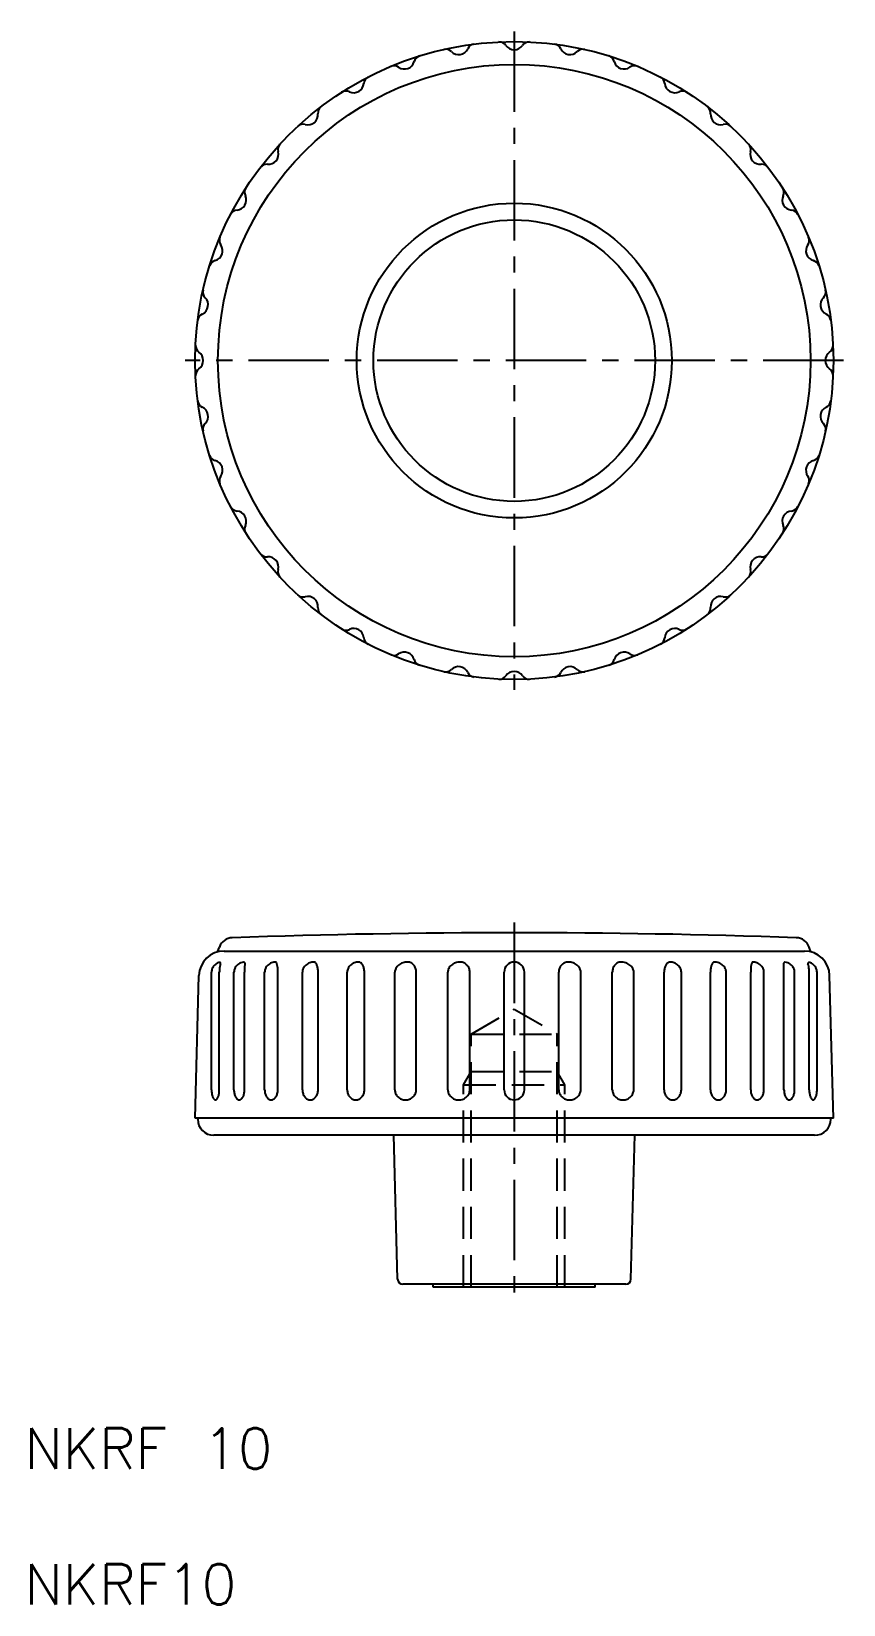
# Model space of a CAD drawing. Extents: x 65 to 145, y 81 to 236.
import ezdxf
from ezdxf.enums import TextEntityAlignment as Align

# ---------------------------------------------------------------- set-up
doc = ezdxf.new("R2010")
doc.units = 0
doc.header["$LTSCALE"] = 0.25
doc.linetypes.add('CENTER', pattern=[50.8, 31.75, -6.35, 6.35, -6.35])
doc.linetypes.add('DASHED', pattern=[19.05, 12.7, -6.35])
doc.layers.get('0').update_dxf_attribs({"linetype": 'CONTINUOUS'})
doc.layers.add('CENTER', color=1, linetype='CENTER')
doc.styles.get("Standard").update_dxf_attribs({"font": 'txt.shx'})

msp = doc.modelspace()

# ---------------------------------------------------------------- linework, layer by layer
at = {"color": 7, "linetype": 'CONTINUOUS'}
for p, q in [((83.59557, 145.112704), (83.770546, 145.593448)), ((84.244188, 145.198312), (141.509268, 145.198312)), ((98.560458, 145.198311), (98.560458, 145.198411)), ((112.876728, 145.198311), (112.876828, 145.198311)), ((142.157886, 145.112704), (141.98291, 145.593448)), ((82.992287, 131.498311), (82.992287, 143.103875)), ((83.763331, 131.498311), (83.763331, 143.103875)), ((85.207913, 131.498311), (85.207913, 143.103875)), ((86.25497, 131.498311), (86.25497, 143.103875)), ((88.236235, 131.498311), (88.236235, 143.103875)), ((89.540453, 131.498311), (89.540453, 143.103875)), ((91.960892, 131.498311), (91.960892, 143.103875)), ((93.511381, 131.498311), (93.511381, 143.103875)), ((96.385345, 131.498311), (96.385345, 143.103875)), ((98.087668, 131.498311), (98.087668, 143.103875)), ((101.085644, 131.498311), (101.085644, 143.103875)), ((103.20033, 131.498311), (103.20033, 143.103875)), ((106.314499, 131.498311), (106.314499, 143.103875)), ((108.489605, 131.498311), (108.489605, 143.103875)), ((111.876728, 131.498311), (111.876728, 143.103875)), ((113.876728, 131.498311), (113.876728, 143.103875)), ((117.263851, 131.498311), (117.263851, 143.103875)), ((119.438957, 131.498311), (119.438957, 143.103875)), ((122.553126, 131.498311), (122.553126, 143.103875)), ((124.667812, 131.498311), (124.667812, 143.103875)), ((127.665788, 131.498311), (127.665788, 143.103875)), ((129.368111, 131.498311), (129.368111, 143.103875)), ((132.242075, 131.498311), (132.242075, 143.103875)), ((133.792563, 131.498311), (133.792563, 143.103875)), ((136.213003, 131.498311), (136.213003, 143.103875)), ((137.517221, 131.498311), (137.517221, 143.103875)), ((139.498486, 131.498311), (139.498486, 143.103875)), ((140.545543, 131.498311), (140.545543, 143.103875)), ((141.990125, 131.498311), (141.990125, 143.103875)), ((142.761169, 131.498311), (142.761169, 143.103875)), ((81.376728, 128.698311), (81.745045, 142.763753)), ((144.376728, 128.698311), (144.008411, 142.763753)), ((144.376728, 128.698311), (81.376728, 128.698311)), ((81.626728, 128.598311), (81.626728, 128.698311)), ((144.126728, 128.598311), (144.126728, 128.698311)), ((142.526728, 126.998312), (83.226728, 126.998312)), ((101.363978, 112.785224), (100.991795, 126.998312)), ((124.389478, 112.785224), (124.761661, 126.998312)), ((123.88965, 112.298312), (101.863806, 112.298312)), ((104.876728, 111.998311), (104.876728, 112.298312)), ((120.876728, 111.998311), (104.876728, 111.998311)), ((120.876728, 111.998311), (120.876728, 112.298312))]:
    msp.add_line(p, q, dxfattribs=at)
at = {"color": 3, "linetype": 'DASHED'}
for p, q in [((108.626728, 136.998311), (112.876728, 139.45205)), ((112.876728, 139.45205), (117.126728, 136.998311)), ((108.626728, 111.998311), (108.626728, 136.998311)), ((108.626728, 136.998311), (117.126728, 136.998311)), ((117.126728, 111.998311), (117.126728, 136.998311)), ((107.876728, 131.998312), (108.626728, 133.29735)), ((108.626728, 133.29735), (117.126728, 133.29735)), ((117.876728, 131.998312), (117.126728, 133.29735)), ((107.876728, 111.998311), (107.876728, 131.998312)), ((107.876728, 131.998312), (117.876728, 131.998312)), ((117.876728, 111.998311), (117.876728, 131.998312))]:
    msp.add_line(p, q, dxfattribs=at)
at = {"color": 7, "linetype": 'CONTINUOUS'}
for radius in [31.5, 29.25, 15.54476, 13.9]:
    msp.add_circle((112.876728, 203.501689), radius, dxfattribs=at)
for centre, radius, start, end in [((109.001938, 233.956179), 0.8, 97.250907, 154.88748), ((111.404285, 234.166358), 0.8, 35.11252, 92.749093), ((112.876728, 235.201688), 1, 215.11252, 324.88748), ((114.349171, 234.166358), 0.8, 87.250907, 144.88748), ((116.751518, 233.956179), 0.8, 25.11252, 82.749093), ((102.034689, 233.289944), 1, 235.11252, 344.88748), ((103.772438, 232.820657), 0.8, 107.250907, 164.88748), ((106.101791, 233.444805), 0.8, 45.11252, 102.749093), ((107.372081, 234.720094), 1, 225.11252, 334.88748), ((118.381375, 234.720094), 1, 205.11252, 314.88748), ((119.651665, 233.444805), 0.8, 77.250907, 134.88748), ((121.981018, 232.820657), 0.8, 15.11252, 72.749093), ((123.718767, 233.289944), 1, 195.11252, 304.88748), ((98.819567, 230.794293), 0.8, 117.250907, 174.88748), ((101.005149, 231.813446), 0.8, 55.11252, 112.749093), ((124.748306, 231.813446), 0.8, 67.250907, 124.88748), ((126.933889, 230.794293), 0.8, 5.11252, 62.749093), ((96.26922, 229.321848), 0.8, 65.11252, 122.749093), ((97.026728, 230.954693), 1, 245.11252, 354.88748), ((128.726728, 230.954693), 1, 185.11252, 294.88748), ((129.484236, 229.321848), 0.8, 57.250907, 114.88748), ((94.293816, 227.938656), 0.8, 127.250907, 184.88748), ((131.45964, 227.938656), 0.8, 355.11252, 52.749093), ((92.037902, 226.045719), 0.8, 75.11252, 132.749093), ((92.500361, 227.785298), 1, 255.11252, 4.88748), ((133.253095, 227.785298), 1, 175.11252, 284.88748), ((133.715554, 226.045719), 0.8, 47.250907, 104.88748), ((88.593119, 223.878055), 1, 265.11252, 14.88748), ((90.332697, 224.340515), 0.8, 137.250907, 194.88748), ((135.420759, 224.340515), 0.8, 345.11252, 42.749093), ((137.160337, 223.878055), 1, 165.11252, 274.88748), ((88.439761, 222.0846), 0.8, 85.11252, 142.749093), ((137.313695, 222.0846), 0.8, 37.250907, 94.88748), ((85.423723, 219.351688), 1, 275.11252, 24.88748), ((87.056567, 220.109196), 0.8, 147.250907, 204.88748), ((140.329733, 219.351688), 1, 155.11252, 264.88748), ((138.696888, 220.109196), 0.8, 335.11252, 32.749093), ((85.584124, 217.558849), 0.8, 95.11252, 152.749093), ((140.169332, 217.558849), 0.8, 27.250907, 84.88748), ((83.088472, 214.343727), 1, 285.11252, 34.88748), ((84.56497, 215.373267), 0.8, 157.250907, 214.88748), ((142.664984, 214.343727), 1, 145.11252, 254.88748), ((141.188486, 215.373267), 0.8, 325.11252, 22.749093), ((83.55776, 212.605978), 0.8, 105.11252, 162.749093), ((142.195696, 212.605978), 0.8, 17.250907, 74.88748), ((81.658322, 209.006336), 1, 295.11252, 44.88748), ((82.933612, 210.276626), 0.8, 167.250907, 224.88748), ((144.095134, 209.006336), 1, 135.11252, 244.88748), ((142.819844, 210.276626), 0.8, 315.11252, 12.749093), ((82.422237, 207.376478), 0.8, 115.11252, 172.749093), ((143.331219, 207.376478), 0.8, 7.250907, 64.88748), ((82.212059, 204.974131), 0.8, 177.250907, 234.88748), ((81.176728, 203.501689), 1, 305.11252, 54.88748), ((144.576728, 203.501689), 1, 125.11252, 234.88748), ((143.541397, 204.974131), 0.8, 305.11252, 2.749093), ((82.212059, 202.029245), 0.8, 125.11252, 182.749093), ((143.541397, 202.029245), 0.8, 357.250907, 54.88748), ((82.422237, 199.626899), 0.8, 187.250907, 244.88748), ((81.658322, 197.997041), 1, 315.11252, 64.88748), ((144.095134, 197.997041), 1, 115.11252, 224.88748), ((143.331219, 199.626899), 0.8, 295.11252, 352.749093), ((82.933612, 196.726752), 0.8, 135.11252, 192.749093), ((142.819844, 196.726752), 0.8, 347.250907, 44.88748), ((83.55776, 194.397399), 0.8, 197.250907, 254.88748), ((83.088472, 192.65965), 1, 325.11252, 74.88748), ((142.664984, 192.65965), 1, 105.11252, 214.88748), ((142.195696, 194.397399), 0.8, 285.11252, 342.749093), ((84.56497, 191.63011), 0.8, 145.11252, 202.749093), ((141.188486, 191.63011), 0.8, 337.250907, 34.88748), ((85.584124, 189.444527), 0.8, 207.250907, 264.88748), ((85.423723, 187.651689), 1, 335.11252, 84.88748), ((140.329733, 187.651689), 1, 95.11252, 204.88748), ((140.169332, 189.444527), 0.8, 275.11252, 332.749093), ((87.056567, 186.894181), 0.8, 155.11252, 212.749093), ((138.696888, 186.894181), 0.8, 327.250907, 24.88748), ((88.439761, 184.918776), 0.8, 217.250907, 274.88748), ((88.593119, 183.125322), 1, 345.11252, 94.88748), ((137.160337, 183.125322), 1, 85.11252, 194.88748), ((137.313695, 184.918776), 0.8, 265.11252, 322.749093), ((90.332697, 182.662862), 0.8, 165.11252, 222.749093), ((135.420759, 182.662862), 0.8, 317.250907, 14.88748), ((92.037902, 180.957658), 0.8, 227.250907, 284.88748), ((92.500361, 179.218079), 1, 355.11252, 104.88748), ((133.253095, 179.218079), 1, 75.11252, 184.88748), ((133.715554, 180.957658), 0.8, 255.11252, 312.749093), ((94.293816, 179.064721), 0.8, 175.11252, 232.749093), ((131.45964, 179.064721), 0.8, 307.250907, 4.88748), ((96.26922, 177.681527), 0.8, 237.250907, 294.88748), ((97.026728, 176.048684), 1, 5.11252, 114.88748), ((98.819567, 176.209084), 0.8, 185.11252, 242.749093), ((126.933889, 176.209084), 0.8, 297.250907, 354.88748), ((128.726728, 176.048684), 1, 65.11252, 174.88748), ((129.484236, 177.681527), 0.8, 245.11252, 302.749093), ((101.005149, 175.189931), 0.8, 247.250907, 304.88748), ((102.034689, 173.713432), 1, 15.11252, 124.88748), ((123.718767, 173.713432), 1, 55.11252, 164.88748), ((124.748306, 175.189931), 0.8, 235.11252, 292.749093), ((103.772438, 174.18272), 0.8, 195.11252, 252.749093), ((106.101791, 173.558572), 0.8, 257.250907, 314.88748), ((107.372081, 172.283283), 1, 25.11252, 134.88748), ((109.001938, 173.047198), 0.8, 205.11252, 262.749093), ((112.876728, 171.801689), 1, 35.11252, 144.88748), ((116.751518, 173.047198), 0.8, 277.250907, 334.88748), ((118.381375, 172.283283), 1, 45.11252, 154.88748), ((119.651665, 173.558572), 0.8, 225.11252, 282.749093), ((121.981018, 174.18272), 0.8, 287.250907, 344.88748), ((111.404285, 172.83702), 0.8, 267.250907, 324.88748), ((114.349171, 172.83702), 0.8, 215.11252, 272.749093), ((85.086116, 145.114621), 1.4, 91.994248, 160), ((112.876728, -653.001689), 800, 88.005752, 91.994248), ((140.66734, 145.114621), 1.4, 20, 88.005752), ((84.244188, 142.698311), 2.5, 90, 178.5), ((141.509268, 142.698311), 2.5, 1.5, 90), ((83.958473, 143.103875), 0.966186, 156.777063, 180), ((83.992328, 143.08935), 1.003025, 133.990403, 156.777063), ((84.014092, 143.066803), 1.034362, 111.794856, 133.990403), ((84.028165, 143.031611), 1.072264, 104.055769, 111.794856), ((87.535093, 143.103875), 3.771762, 173.739824, 180), ((83.792035, 143.974765), 0.1, 336.668208, 104.055769), ((85.786696, 143.295671), 2.012877, 165.166697, 173.739824), ((84.698035, 143.583984), 0.886685, 156.668208, 165.166697), ((86.134201, 143.103875), 0.926288, 155.862336, 180), ((86.209642, 143.070069), 1.008957, 132.748914, 155.862336), ((86.258254, 143.017479), 1.080573, 110.95087, 132.748914), ((86.289748, 142.935224), 1.168652, 96.195492, 110.95087), ((86.174418, 143.997634), 0.1, 356.240452, 96.195492), ((115.007986, 143.103875), 28.753016, 179.174677, 180), ((100.649612, 143.310717), 14.393152, 178.008158, 179.174677), ((92.10654, 143.60783), 5.844916, 176.240452, 178.008158), ((89.129741, 143.103875), 0.893506, 155.055338, 180), ((89.240858, 143.052191), 1.016055, 131.685972, 155.055338), ((89.312606, 142.971623), 1.123939, 110.247451, 131.685972), ((89.359164, 142.845406), 1.25847, 90, 110.247451), ((89.359164, 144.050855), 0.05302, 23.637567, 90), ((88.332906, 143.601694), 1.173265, 10.275492, 23.637567), ((86.68962, 143.303784), 2.843337, 4.294415, 10.275492), ((84.027452, 143.103875), 5.513001, 0, 4.294415), ((92.811298, 143.103875), 0.850406, 153.908712, 180), ((92.971713, 143.025319), 1.029022, 130.225897, 153.908712), ((93.075596, 142.902503), 1.189881, 109.308351, 130.225897), ((93.143148, 142.709693), 1.394182, 90, 109.308351), ((93.143148, 143.948461), 0.155415, 41.636819, 90), ((92.695036, 143.550093), 0.754999, 20.215336, 41.636819), ((91.965728, 143.281538), 1.532181, 8.672302, 20.215336), ((90.800933, 143.103875), 2.710448, 0, 8.672302), ((97.264938, 143.103875), 0.879592, 154.696331, 180), ((97.391654, 143.043967), 1.019757, 131.222586, 154.696331), ((97.473549, 142.950493), 1.144031, 109.946092, 131.222586), ((97.526728, 142.803956), 1.299919, 90, 109.946092), ((97.526728, 143.775953), 0.327922, 53.556817, 90), ((97.290414, 143.45593), 0.72574, 29.289809, 53.556817), ((96.911772, 143.243536), 1.159884, 13.080522, 29.289809), ((96.310695, 143.103875), 1.776973, 0, 13.080522), ((101.867881, 143.103875), 0.782237, 151.863157, 180), ((102.113021, 142.97278), 1.060229, 127.759714, 151.863157), ((102.272605, 142.766747), 1.320838, 107.787838, 127.759714), ((102.37671, 142.442263), 1.661613, 90, 107.787838), ((102.37671, 143.421033), 0.682843, 63.301363, 90), ((102.299684, 143.267875), 0.854278, 39.47558, 63.301363), ((102.179073, 143.168539), 1.010531, 18.837327, 39.47558), ((101.989533, 143.103875), 1.210797, 0, 18.837327), ((107.132633, 143.103875), 0.818134, 152.978774, 180), ((107.332013, 143.002194), 1.041946, 129.083363, 152.978774), ((107.461438, 142.842841), 1.247236, 108.594101, 129.083363), ((107.545729, 142.59229), 1.511585, 90, 108.594101), ((107.545727, 143.211667), 0.892209, 66.306003, 89.99989), ((107.522771, 143.159349), 0.949342, 43.346289, 66.306197), ((107.487094, 143.125674), 0.998401, 21.353801, 43.346297), ((107.431338, 143.103876), 1.058267, 359.999977, 21.353756), ((112.876728, 143.103875), 1, 0, 180), ((118.322118, 143.103876), 1.058267, 158.646244, 180.000023), ((118.266362, 143.125674), 0.998401, 136.653703, 158.646199), ((118.230685, 143.159349), 0.949342, 113.693803, 136.653711), ((118.207729, 143.211667), 0.892209, 90.00011, 113.693997), ((118.207727, 142.59229), 1.511585, 71.405899, 90), ((118.292018, 142.842841), 1.247236, 50.916637, 71.405899), ((118.421443, 143.002194), 1.041946, 27.021226, 50.916637), ((118.620823, 143.103875), 0.818134, 0, 27.021226), ((123.763923, 143.103875), 1.210797, 161.162673, 180), ((123.574383, 143.168539), 1.010531, 140.52442, 161.162673), ((123.453772, 143.267875), 0.854278, 116.698637, 140.52442), ((123.376746, 143.421033), 0.682843, 90, 116.698637), ((123.376746, 142.442263), 1.661613, 72.212162, 90), ((123.480851, 142.766747), 1.320838, 52.240286, 72.212162), ((123.640435, 142.97278), 1.060229, 28.136843, 52.240286), ((123.885575, 143.103875), 0.782237, 0, 28.136843), ((129.442761, 143.103875), 1.776973, 166.919478, 180), ((128.841684, 143.243536), 1.159884, 150.710191, 166.919478), ((128.463042, 143.45593), 0.72574, 126.443183, 150.710191), ((128.226728, 143.775953), 0.327922, 90, 126.443183), ((128.226728, 142.803956), 1.299919, 70.053908, 90), ((128.279907, 142.950493), 1.144031, 48.777414, 70.053908), ((128.361802, 143.043967), 1.019757, 25.303669, 48.777414), ((128.488518, 143.103875), 0.879592, 0, 25.303669), ((134.952523, 143.103875), 2.710448, 171.327698, 180), ((133.787728, 143.281538), 1.532181, 159.784664, 171.327698), ((133.05842, 143.550093), 0.754999, 138.363181, 159.784664), ((132.610308, 143.948461), 0.155415, 90, 138.363181), ((132.610308, 142.709693), 1.394182, 70.691649, 90), ((132.67786, 142.902503), 1.189881, 49.774103, 70.691649), ((132.781743, 143.025319), 1.029022, 26.091288, 49.774103), ((132.942158, 143.103875), 0.850406, 0, 26.091288), ((141.726004, 143.103875), 5.513001, 175.705585, 180), ((139.063835, 143.303784), 2.843337, 169.724508, 175.705585), ((137.42055, 143.601694), 1.173265, 156.362433, 169.724508), ((136.394292, 144.050855), 0.05302, 90, 156.362433), ((136.394292, 142.845406), 1.25847, 69.752549, 90), ((136.44085, 142.971623), 1.123939, 48.314028, 69.752549), ((136.512598, 143.052191), 1.016055, 24.944662, 48.314028), ((136.623715, 143.103875), 0.893506, 0, 24.944662), ((139.579038, 143.997634), 0.1, 83.804508, 183.759548), ((133.646915, 143.60783), 5.844916, 1.991842, 3.759548), ((125.103844, 143.310717), 14.393152, 0.825323, 1.991842), ((110.74547, 143.103875), 28.753016, 0, 0.825323), ((139.463708, 142.935224), 1.168652, 69.04913, 83.804508), ((139.495202, 143.017479), 1.080573, 47.251086, 69.04913), ((139.543814, 143.070069), 1.008957, 24.137664, 47.251086), ((139.619255, 143.103875), 0.926288, 0, 24.137664), ((141.961421, 143.974765), 0.1, 75.944231, 203.331792), ((141.055421, 143.583984), 0.886685, 14.833303, 23.331792), ((139.96676, 143.295671), 2.012877, 6.260176, 14.833303), ((138.218363, 143.103875), 3.771762, 0, 6.260176), ((141.725291, 143.031611), 1.072264, 68.205144, 75.944231), ((141.739364, 143.066803), 1.034362, 46.009597, 68.205144), ((141.761128, 143.08935), 1.003025, 23.222937, 46.009597), ((141.794983, 143.103875), 0.966186, 0, 23.222937), ((85.580819, 131.498311), 2.588532, 180, 189.072872), ((84.485776, 131.323445), 1.479615, 189.072872, 201.082752), ((83.7997, 131.058949), 0.74432, 201.082752, 222.945326), ((83.377809, 130.66628), 0.167969, 222.945326, 270), ((83.377809, 130.66628), 0.167969, 270, 317.054674), ((82.955918, 131.058949), 0.74432, 317.054674, 338.917248), ((82.269842, 131.323445), 1.479615, 338.917248, 350.927128), ((81.1748, 131.498311), 2.588532, 350.927128, 0), ((87.112242, 131.498315), 1.904329, 180.000099, 192.23532), ((86.428835, 131.350114), 1.205037, 192.235227, 207.633289), ((85.998832, 131.124997), 0.719671, 207.633355, 231.649169), ((85.731442, 130.787037), 0.288725, 231.648963, 269.999868), ((85.731441, 130.787038), 0.288727, 270.000033, 308.350937), ((85.464051, 131.124997), 0.719671, 308.350831, 332.366645), ((85.034048, 131.350114), 1.205037, 332.366711, 347.764773), ((84.350641, 131.498315), 1.904329, 347.76468, 359.999901), ((89.76441, 131.498311), 1.528175, 180, 195.115575), ((89.332788, 131.381725), 1.081085, 195.115575, 213.108728), ((89.060058, 131.203876), 0.755489, 213.108728, 237.576663), ((88.888344, 130.93354), 0.435229, 237.576663, 270), ((88.888344, 130.93354), 0.435229, 270, 302.423337), ((88.71663, 131.203876), 0.755489, 302.423337, 326.891272), ((88.443899, 131.381725), 1.081085, 326.891272, 344.884425), ((88.012277, 131.498311), 1.528175, 344.884425, 0), ((93.246761, 131.498311), 1.285869, 180, 197.802687), ((92.996335, 131.417895), 1.022847, 197.802687, 217.78442), ((92.83732, 131.294621), 0.821645, 217.78442, 241.884372), ((92.736137, 131.105245), 0.606933, 241.884372, 270), ((92.736137, 131.105245), 0.606933, 270, 298.115628), ((92.634953, 131.294621), 0.821645, 298.115628, 322.21558), ((92.475938, 131.417895), 1.022847, 322.21558, 342.197313), ((92.225512, 131.498311), 1.285869, 342.197313, 0), ((97.557299, 131.498311), 1.171953, 180, 199.420742), ((97.400418, 131.443002), 1.005608, 199.420742, 220.403143), ((97.300463, 131.357923), 0.874348, 220.403143, 244.050352), ((97.236507, 131.226501), 0.728189, 244.050352, 270), ((97.236507, 131.226501), 0.728189, 270, 295.949648), ((97.17255, 131.357923), 0.874348, 295.949648, 319.596857), ((97.072595, 131.443002), 1.005608, 319.596857, 340.579258), ((96.915715, 131.498311), 1.171953, 340.579258, 0), ((102.032743, 131.498311), 0.947099, 180, 203.65178), ((102.086257, 131.521749), 1.00552, 203.65178, 226.596562), ((102.120698, 131.558164), 1.055643, 226.596562, 248.607268), ((102.142987, 131.615061), 1.11675, 248.607268, 270), ((102.142987, 131.615061), 1.11675, 270, 291.392732), ((102.165277, 131.558164), 1.055643, 291.392732, 313.403438), ((102.199717, 131.521749), 1.00552, 313.403438, 336.34822), ((102.253232, 131.498311), 0.947099, 336.34822, 0), ((107.254794, 131.498311), 0.940295, 180, 204.032109), ((107.326228, 131.530165), 1.018509, 204.032109, 227.109836), ((107.372246, 131.579702), 1.086123, 227.109836, 248.954348), ((107.402052, 131.657165), 1.169123, 248.954348, 270), ((107.402052, 131.657165), 1.169123, 270, 291.045652), ((107.431858, 131.579702), 1.086123, 291.045652, 312.890164), ((107.477876, 131.530165), 1.018509, 312.890164, 335.967891), ((107.54931, 131.498311), 0.940295, 335.967891, 0), ((112.876728, 131.498311), 1, 180, 0), ((118.204146, 131.498311), 0.940295, 180, 204.032109), ((118.27558, 131.530165), 1.018509, 204.032109, 227.109836), ((118.321598, 131.579702), 1.086123, 227.109836, 248.954348), ((118.351404, 131.657165), 1.169123, 248.954348, 270), ((118.351404, 131.657165), 1.169123, 270, 291.045652), ((118.38121, 131.579702), 1.086123, 291.045652, 312.890164), ((118.427228, 131.530165), 1.018509, 312.890164, 335.967891), ((118.498662, 131.498311), 0.940295, 335.967891, 0), ((123.500224, 131.498311), 0.947099, 180, 203.65178), ((123.553739, 131.521749), 1.00552, 203.65178, 226.596562), ((123.588179, 131.558164), 1.055643, 226.596562, 248.607268), ((123.610469, 131.615061), 1.11675, 248.607268, 270), ((123.610469, 131.615061), 1.11675, 270, 291.392732), ((123.632758, 131.558164), 1.055643, 291.392732, 313.403438), ((123.667199, 131.521749), 1.00552, 313.403438, 336.34822), ((123.720713, 131.498311), 0.947099, 336.34822, 0), ((128.837741, 131.498311), 1.171953, 180, 199.420742), ((128.680861, 131.443002), 1.005608, 199.420742, 220.403143), ((128.580906, 131.357923), 0.874348, 220.403143, 244.050352), ((128.516949, 131.226501), 0.728189, 244.050352, 270), ((128.516949, 131.226501), 0.728189, 270, 295.949648), ((128.452993, 131.357923), 0.874348, 295.949648, 319.596857), ((128.353038, 131.443002), 1.005608, 319.596857, 340.579258), ((128.196157, 131.498311), 1.171953, 340.579258, 0), ((133.527944, 131.498311), 1.285869, 180, 197.802687), ((133.277517, 131.417895), 1.022847, 197.802687, 217.78442), ((133.118503, 131.294621), 0.821645, 217.78442, 241.884372), ((133.017319, 131.105245), 0.606933, 241.884372, 270), ((133.017319, 131.105245), 0.606933, 270, 298.115628), ((132.916136, 131.294621), 0.821645, 298.115628, 322.21558), ((132.757121, 131.417895), 1.022847, 322.21558, 342.197313), ((132.506695, 131.498311), 1.285869, 342.197313, 0), ((137.741178, 131.498311), 1.528175, 180, 195.115575), ((137.309557, 131.381725), 1.081085, 195.115575, 213.108728), ((137.036826, 131.203876), 0.755489, 213.108728, 237.576663), ((136.865112, 130.93354), 0.435229, 237.576663, 270), ((136.865112, 130.93354), 0.435229, 270, 302.423337), ((136.693398, 131.203876), 0.755489, 302.423337, 326.891272), ((136.420668, 131.381725), 1.081085, 326.891272, 344.884425), ((135.989046, 131.498311), 1.528175, 344.884425, 0), ((141.402815, 131.498315), 1.904329, 180.000099, 192.23532), ((140.719408, 131.350114), 1.205037, 192.235227, 207.633289), ((140.289405, 131.124997), 0.719671, 207.633355, 231.649169), ((140.022015, 130.787037), 0.288725, 231.648963, 269.999868), ((140.022014, 130.787038), 0.288727, 270.000033, 308.350937), ((139.754624, 131.124997), 0.719671, 308.350831, 332.366645), ((139.324621, 131.350114), 1.205037, 332.366711, 347.764773), ((138.641214, 131.498315), 1.904329, 347.76468, 359.999901), ((144.578656, 131.498311), 2.588532, 180, 189.072872), ((143.483614, 131.323445), 1.479615, 189.072872, 201.082752), ((142.797538, 131.058949), 0.74432, 201.082752, 222.945326), ((142.375647, 130.66628), 0.167969, 222.945326, 270), ((142.375647, 130.66628), 0.167969, 270, 317.054674), ((141.953756, 131.058949), 0.74432, 317.054674, 338.917248), ((141.26768, 131.323445), 1.479615, 338.917248, 350.927128), ((140.172637, 131.498311), 2.588532, 350.927128, 0), ((83.226728, 128.598311), 1.6, 180, 270), ((142.526728, 128.598311), 1.6, 270, 0), ((101.863806, 112.798311), 0.5, 181.5, 270), ((123.88965, 112.798311), 0.5, 270, 358.5)]:
    msp.add_arc(centre, radius, start, end, dxfattribs=at)
at = {"layer": 'CENTER', "color": 1, "linetype": 'CENTER'}
for p, q in [((112.876728, 236.001688), (112.876728, 171.001688)), ((145.376728, 203.501689), (80.376728, 203.501689)), ((112.876728, 147.998312), (112.876728, 110.998312))]:
    msp.add_line(p, q, dxfattribs=at)

# ---------------------------------------------------------------- texts
at = {"color": 7, "linetype": 'CONTINUOUS'}
for s, p in [('NKRF 10', (64.534397, 96.078736)), ('NKRF10', (64.534397, 82.663066))]:
    msp.add_text(s, height=4, dxfattribs=at).set_placement(p, align=Align.MIDDLE_LEFT)

doc.saveas('drawing.dxf')
